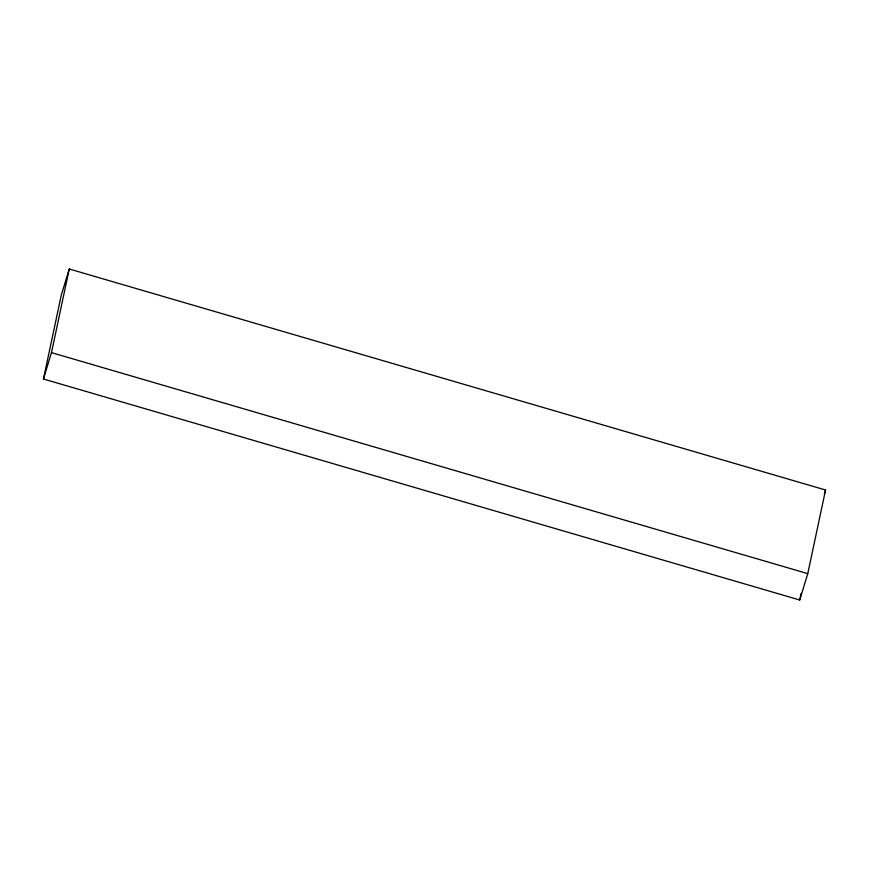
<?xml version="1.0" encoding="UTF-8"?>
<svg xmlns="http://www.w3.org/2000/svg" width="869" height="869" viewBox="0 0 869 869"><rect width="100%" height="100%" fill="white"/><g stroke="black" fill="none" stroke-linecap="round" stroke-linejoin="round"><path stroke-width="1.3" d="M43.45 379.003L61.232 295.362L69.259 268.988L825.55 489.997L807.768 573.638L799.741 600.012L43.45 379.003L51.477 352.629L69.259 268.988M799.741 600.012L801.153 593.375M824.399 493.766L825.55 489.997M51.477 352.629L807.768 573.638"/></g></svg>
